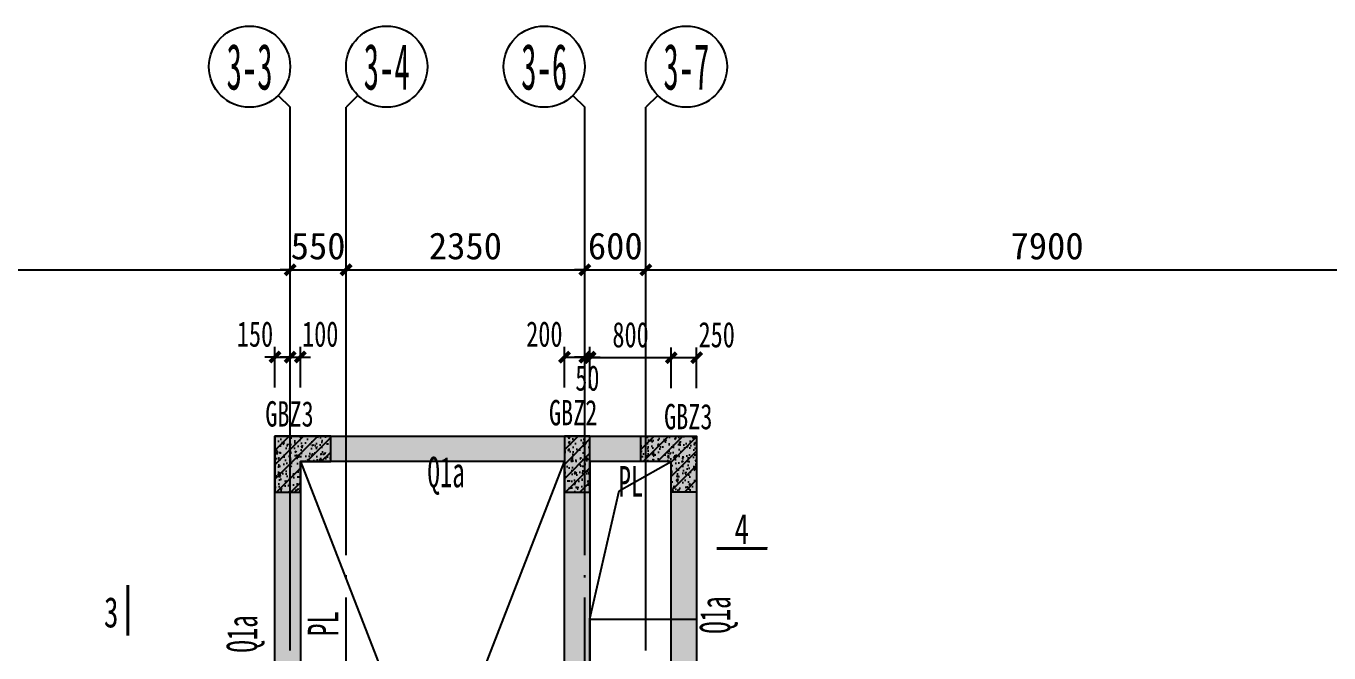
# Model space of a CAD drawing. Extents: x -3200781797 to -8106663, y 494714 to 1244925.
# Drawn here: x -8166032 to -8153208, y 620208 to 626382 of the extents above; entities that cross this region are included whole.
import ezdxf
from ezdxf.enums import TextEntityAlignment as Align

# ---------------------------------------------------------------- set-up
doc = ezdxf.new("R2010")
doc.units = 0
doc.header["$LTSCALE"] = 1000
doc.header["$MEASUREMENT"] = 0
for name, pattern in [('3#-轴线$0$DOTE', [2.42, 2, -0.2, 0.02, -0.2]), ('3#4#5#模板$0$CONTINOUS', [0]), ('DASH', [0.35, 0.25, -0.1])]:
    doc.linetypes.add(name, pattern=pattern)
doc.layers.get('Defpoints').update_dxf_attribs({"color": 30, "linetype": 'DASH'})
for name, color, linetype in [('3#-夹层$0$S-SLAB-HOLE', 5, 'Continuous'), ('3#-夹层$0$S-WALL', 40, 'Continuous'), ('3#-夹层$0$S-WALL-HATC', 253, 'Continuous'), ('3#-轴线$0$3#-轴号$0$A-ANNO-AXIS-CIRC', 3, 'Continuous'), ('3#-轴线$0$3#-轴号$0$A-ANNO-AXIS-TEXT', 7, 'Continuous'), ('3#-轴线$0$3#-轴号$0$A-ANNO-DIMS', 3, 'Continuous'), ('3#-轴线$0$A-ANNO-DOTE', 10, '3#-轴线$0$DOTE'), ('3#-轴线$0$AXIS_TEXT', 7, 'Continuous'), ('3#4#5#模板$0$S-ANNO-TEXT', 7, 'Continuous'), ('3#4#5#模板$0$S-SLAB-TEXT', 120, 'Continuous'), ('3#4#5#模板$0$S-WALL-COLU', 252, '3#4#5#模板$0$CONTINOUS'), ('3#4#5#模板$0$S-WALL-COLU-HATC', 16, 'Continuous'), ('DIM', 3, 'Continuous'), ('S-PC-FQ-WYQ', 4, 'Continuous'), ('S-WALL-BEAM-TEXT', 2, 'Continuous'), ('S-WALL-COLU-TEXT', 2, 'Continuous'), ('S-WALL-DIMS', 50, 'Continuous'), ('THICK', 6, 'Continuous')]:
    doc.layers.add(name, color=color, linetype=linetype)
doc.layers.add('WALL-TEXT', color=2, linetype='Continuous', lineweight=25)
doc.styles.add('3#-轴线$0$3#-轴号$0$_TCH_AXIS', font='')
doc.styles.add('3#-轴线$0$3#-轴号$0$_TCH_DIM_T3', font='')
doc.styles.add('3#-轴线$0$COMPLEX', font='COMPLEX')
doc.styles.add('TSSD_Dimension', font='', dxfattribs={"width": 0.7})
doc.styles.add('楷体', font='', dxfattribs={"width": 0.6})
doc.styles.add('楷体GB312', font='', dxfattribs={"width": 0.8})
doc.styles.get('3#-轴线$0$3#-轴号$0$_TCH_AXIS').set_extended_font_data('SimSun')
doc.styles.get('3#-轴线$0$3#-轴号$0$_TCH_DIM_T3').set_extended_font_data('SimSun')
doc.styles.get('TSSD_Dimension').set_extended_font_data('KaiTi_GB2312')
doc.styles.get('楷体').set_extended_font_data('KaiTi_GB2312')
doc.styles.get('楷体GB312').set_extended_font_data('楷体_GB2312')
doc.dimstyles.new('3#-轴线$0$3#-轴号$0$_TCH_ARCH&&100', dxfattribs={"dimtxt": 264.345992, "dimasz": 100, "dimexe": 250, "dimexo": 300, "dimgap": 100, "dimtad": 1, "dimdec": 0, "dimzin": 0, "dimdsep": 46, "dimtxsty": '3#-轴线$0$3#-轴号$0$_TCH_DIM_T3', "dimblk": '3#-轴线$0$3#-轴号$0$_ArchTick', "dimcen": 0.09, "dimclrt": 7, "dimazin": 2, "dimtfac": 1, "dimtdec": 0, "dimtix": 1, "dimtmove": 2, "dimatfit": 3, "dimfxl": 100, "dimtolj": 1, "dimtzin": 0, "dimarcsym": 0})
doc.dimstyles.new('TSSD_100_100$0', dxfattribs={"dimtxt": 250, "dimasz": 100, "dimexe": 100, "dimexo": 0, "dimgap": 100, "dimtad": 1, "dimdec": 0, "dimzin": 0, "dimdsep": 46, "dimtxsty": 'TSSD_Dimension', "dimblk1": 'ARCHTICK', "dimblk2": 'ARCHTICK', "dimsah": 1, "dimcen": 0, "dimclrt": 7, "dimadec": 0, "dimazin": 0, "dimtfac": 1, "dimtdec": 0, "dimtix": 1, "dimtmove": 2, "dimatfit": 3, "dimldrblk": 'ARCHTICK', "dimfxl": 300, "dimfxlon": 1, "dimtvp": 0.7, "dimtolj": 1, "dimtzin": 0, "dimarcsym": 0})

# ---------------------------------------------------------------- blocks, each defined once
blk = doc.blocks.new('xpl-jia-3')
at = {"layer": 'S-WALL-BEAM-TEXT', "style": '楷体', "width": 0.6}
blk.add_text('PL', height=300, dxfattribs=at).set_placement((-8210201, 621749))
blk.add_text('PL', height=300, rotation=90, dxfattribs=at).set_placement((-8212959, 620375))
blk = doc.blocks.new('3-an-jia')
at = {"layer": 'S-WALL-COLU-TEXT', "style": '楷体GB312', "width": 0.7}
for s, p in [('GBZ3', (-7963619, 622433)), ('GBZ2', (-7960827, 622445)), ('GBZ3', (-7959694, 622406))]:
    blk.add_text(s, height=250, dxfattribs=at).set_placement(p)
blk = doc.blocks.new('q1')
at = {"layer": 'WALL-TEXT', "style": '楷体', "width": 0.6}
blk.add_text('Q1a', height=300, dxfattribs=at).set_placement((-8157882, 473137))
for p in [(-8154901, 471695), (-8159558, 471509)]:
    blk.add_text('Q1a', height=300, rotation=90, dxfattribs=at).set_placement(p)
blk = doc.blocks.new('_ArchTick')
at = {"color": 0, "linetype": 'ByBlock', "const_width": 0.4}
blk.add_lwpolyline([(-0.5, -0.5), (0.5, 0.5)], dxfattribs=at)
blk = doc.blocks.new('*D891')
at = {"layer": 'Defpoints', "color": 0, "transparency": 16777216}
for p in [(49500, -96059), (49450, -97525), (49500, -97525)]:
    blk.add_point(p, dxfattribs=at)
at = {"layer": 'DIM', "color": 0, "lineweight": -2, "transparency": 16777216}
for p, q in [((49450, -96359), (49450, -95959)), ((49500, -96359), (49500, -95959)), ((49450, -96059), (49350, -96059)), ((49450, -96059), (49500, -96059)), ((49500, -96059), (49600, -96059))]:
    blk.add_line(p, q, dxfattribs=at)
at = {"layer": 'DIM', "color": 0, "lineweight": -2, "transparency": 16777216, "xscale": 100, "yscale": 100, "zscale": 100}
blk.add_blockref('_ArchTick', (49450, -96059), dxfattribs=at)
at = {"layer": 'DIM', "color": 0, "lineweight": -2, "transparency": 16777216, "xscale": 100, "yscale": 100, "zscale": 100, "rotation": 180}
blk.add_blockref('_ArchTick', (49500, -96059), dxfattribs=at)
at = {"layer": 'DIM', "color": 7, "transparency": 16777216, "insert": (49475, -96267), "char_height": 250, "attachment_point": 5, "style": 'TSSD_Dimension'}
blk.add_mtext('\\A1;50', dxfattribs=at)
blk = doc.blocks.new('*D905')
at = {"layer": 'Defpoints', "color": 0, "transparency": 16777216}
for p in [(46550, -96059), (46400, -97545), (46550, -97545)]:
    blk.add_point(p, dxfattribs=at)
at = {"layer": 'DIM', "color": 0, "lineweight": -2, "transparency": 16777216}
for p, q in [((46400, -96359), (46400, -95959)), ((46550, -96359), (46550, -95959)), ((46400, -96059), (46300, -96059)), ((46400, -96059), (46550, -96059)), ((46550, -96059), (46650, -96059))]:
    blk.add_line(p, q, dxfattribs=at)
at = {"layer": 'DIM', "color": 0, "lineweight": -2, "transparency": 16777216, "xscale": 100, "yscale": 100, "zscale": 100}
blk.add_blockref('_ArchTick', (46400, -96059), dxfattribs=at)
at = {"layer": 'DIM', "color": 0, "lineweight": -2, "transparency": 16777216, "xscale": 100, "yscale": 100, "zscale": 100, "rotation": 180}
blk.add_blockref('_ArchTick', (46550, -96059), dxfattribs=at)
at = {"layer": 'DIM', "color": 7, "transparency": 16777216, "insert": (46204, -95834), "char_height": 250, "attachment_point": 5, "style": 'TSSD_Dimension'}
blk.add_mtext('\\A1;150', dxfattribs=at)
blk = doc.blocks.new('*D906')
at = {"layer": 'Defpoints', "color": 0, "transparency": 16777216}
for p in [(49450, -96059), (49250, -97525), (49450, -97525)]:
    blk.add_point(p, dxfattribs=at)
at = {"layer": 'DIM', "color": 0, "lineweight": -2, "transparency": 16777216}
for p, q in [((49250, -96359), (49250, -95959)), ((49450, -96359), (49450, -95959)), ((49250, -96059), (49450, -96059))]:
    blk.add_line(p, q, dxfattribs=at)
at = {"layer": 'DIM', "color": 0, "lineweight": -2, "transparency": 16777216, "xscale": 100, "yscale": 100, "zscale": 100, "rotation": 180}
blk.add_blockref('_ArchTick', (49250, -96059), dxfattribs=at)
at = {"layer": 'DIM', "color": 0, "lineweight": -2, "transparency": 16777216, "xscale": 100, "yscale": 100, "zscale": 100}
blk.add_blockref('_ArchTick', (49450, -96059), dxfattribs=at)
at = {"layer": 'DIM', "color": 7, "transparency": 16777216, "insert": (49052, -95834), "char_height": 250, "attachment_point": 5, "style": 'TSSD_Dimension'}
blk.add_mtext('\\A1;200', dxfattribs=at)
blk = doc.blocks.new('*D907')
at = {"layer": 'Defpoints', "color": 0, "transparency": 16777216}
for p in [(46650, -96059), (46550, -97545), (46650, -97545)]:
    blk.add_point(p, dxfattribs=at)
at = {"layer": 'DIM', "color": 0, "lineweight": -2, "transparency": 16777216}
for p, q in [((46550, -96359), (46550, -95959)), ((46650, -96359), (46650, -95959)), ((46550, -96059), (46450, -96059)), ((46550, -96059), (46650, -96059)), ((46650, -96059), (46750, -96059))]:
    blk.add_line(p, q, dxfattribs=at)
at = {"layer": 'DIM', "color": 0, "lineweight": -2, "transparency": 16777216, "xscale": 100, "yscale": 100, "zscale": 100}
blk.add_blockref('_ArchTick', (46550, -96059), dxfattribs=at)
at = {"layer": 'DIM', "color": 0, "lineweight": -2, "transparency": 16777216, "xscale": 100, "yscale": 100, "zscale": 100, "rotation": 180}
blk.add_blockref('_ArchTick', (46650, -96059), dxfattribs=at)
at = {"layer": 'DIM', "color": 7, "transparency": 16777216, "insert": (46846, -95834), "char_height": 250, "attachment_point": 5, "style": 'TSSD_Dimension'}
blk.add_mtext('\\A1;100', dxfattribs=at)
blk = doc.blocks.new('*D939')
at = {"layer": 'Defpoints', "color": 0, "transparency": 16777216}
for p in [(-8159682, 623116), (-8159682, 622437), (-8159432, 622437)]:
    blk.add_point(p, dxfattribs=at)
at = {"layer": 'DIM', "color": 0, "lineweight": -2, "transparency": 16777216}
for p, q in [((-8159682, 622816), (-8159682, 623216)), ((-8159432, 623116), (-8159682, 623116)), ((-8159432, 622816), (-8159432, 623216))]:
    blk.add_line(p, q, dxfattribs=at)
at = {"layer": 'DIM', "color": 0, "lineweight": -2, "transparency": 16777216, "xscale": 100, "yscale": 100, "zscale": 100, "rotation": 180}
blk.add_blockref('_ArchTick', (-8159682, 623116), dxfattribs=at)
at = {"layer": 'DIM', "color": 0, "lineweight": -2, "transparency": 16777216, "xscale": 100, "yscale": 100, "zscale": 100}
blk.add_blockref('_ArchTick', (-8159432, 623116), dxfattribs=at)
at = {"layer": 'DIM', "color": 7, "transparency": 16777216, "insert": (-8159234, 623341), "char_height": 250, "attachment_point": 5, "style": 'TSSD_Dimension'}
blk.add_mtext('\\A1;250', dxfattribs=at)
blk = doc.blocks.new('*D940')
at = {"layer": 'Defpoints', "color": 0, "transparency": 16777216}
for p in [(-8160482, 623116), (-8160482, 622437), (-8159682, 622437)]:
    blk.add_point(p, dxfattribs=at)
at = {"layer": 'DIM', "color": 0, "lineweight": -2, "transparency": 16777216}
for p, q in [((-8160482, 622816), (-8160482, 623216)), ((-8159682, 623116), (-8160482, 623116)), ((-8159682, 622816), (-8159682, 623216))]:
    blk.add_line(p, q, dxfattribs=at)
at = {"layer": 'DIM', "color": 0, "lineweight": -2, "transparency": 16777216, "xscale": 100, "yscale": 100, "zscale": 100, "rotation": 180}
blk.add_blockref('_ArchTick', (-8160482, 623116), dxfattribs=at)
at = {"layer": 'DIM', "color": 0, "lineweight": -2, "transparency": 16777216, "xscale": 100, "yscale": 100, "zscale": 100}
blk.add_blockref('_ArchTick', (-8159682, 623116), dxfattribs=at)
at = {"layer": 'DIM', "color": 7, "transparency": 16777216, "insert": (-8160082, 623341), "char_height": 250, "attachment_point": 5, "style": 'TSSD_Dimension'}
blk.add_mtext('\\A1;800', dxfattribs=at)
blk = doc.blocks.new('3#-轴线$0$_AXISO')
blk.add_circle((0, 0), 0.5)
at = {"layer": '3#-轴线$0$AXIS_TEXT', "style": '3#-轴线$0$COMPLEX', "width": 1.041667}
blk.add_attdef('A', text='', height=0.56, dxfattribs=at).set_placement((-0.25, -0.28), (0.25, -0.28), align=Align.FIT)
blk = doc.blocks.new('3#-轴线$0$3#-轴号$0$_ArchTick')
at = {"color": 0, "linetype": 'ByBlock', "const_width": 0.4}
blk.add_lwpolyline([(-0.5, -0.5), (0.5, 0.5)], dxfattribs=at)
blk = doc.blocks.new('*D2046')
at = {"layer": '3#-轴线$0$3#-轴号$0$A-ANNO-DIMS', "color": 0, "lineweight": -2, "transparency": 16777216}
for p, q in [((0, 4889), (0, 5639)), ((8700, 4889), (8700, 5639)), ((0, 5389), (8700, 5389))]:
    blk.add_line(p, q, dxfattribs=at)
at = {"layer": 'Defpoints', "color": 0, "transparency": 16777216}
for p in [(8700, 5389), (0, 4589), (8700, 4589)]:
    blk.add_point(p, dxfattribs=at)
at = {"layer": '3#-轴线$0$3#-轴号$0$A-ANNO-DIMS', "color": 0, "lineweight": -2, "transparency": 16777216, "xscale": 100, "yscale": 100, "zscale": 100, "rotation": 180}
blk.add_blockref('3#-轴线$0$3#-轴号$0$_ArchTick', (0, 5389), dxfattribs=at)
at = {"layer": '3#-轴线$0$3#-轴号$0$A-ANNO-DIMS', "color": 0, "lineweight": -2, "transparency": 16777216, "xscale": 100, "yscale": 100, "zscale": 100}
blk.add_blockref('3#-轴线$0$3#-轴号$0$_ArchTick', (8700, 5389), dxfattribs=at)
at = {"layer": '3#-轴线$0$3#-轴号$0$A-ANNO-DIMS', "color": 7, "transparency": 16777216, "insert": (4350, 5622), "char_height": 264.3, "attachment_point": 5, "style": '3#-轴线$0$3#-轴号$0$_TCH_DIM_T3'}
blk.add_mtext('\\A1;8700', dxfattribs=at)
blk = doc.blocks.new('*D2047')
at = {"layer": '3#-轴线$0$3#-轴号$0$A-ANNO-DIMS', "color": 0, "lineweight": -2, "transparency": 16777216}
for p, q in [((8700, 4889), (8700, 5639)), ((9250, 4889), (9250, 5639)), ((8700, 5389), (8600, 5389)), ((8700, 5389), (9250, 5389)), ((9250, 5389), (9350, 5389))]:
    blk.add_line(p, q, dxfattribs=at)
at = {"layer": 'Defpoints', "color": 0, "transparency": 16777216}
for p in [(9250, 5389), (8700, 4589), (9250, 4589)]:
    blk.add_point(p, dxfattribs=at)
at = {"layer": '3#-轴线$0$3#-轴号$0$A-ANNO-DIMS', "color": 0, "lineweight": -2, "transparency": 16777216, "xscale": 100, "yscale": 100, "zscale": 100}
blk.add_blockref('3#-轴线$0$3#-轴号$0$_ArchTick', (8700, 5389), dxfattribs=at)
at = {"layer": '3#-轴线$0$3#-轴号$0$A-ANNO-DIMS', "color": 0, "lineweight": -2, "transparency": 16777216, "xscale": 100, "yscale": 100, "zscale": 100, "rotation": 180}
blk.add_blockref('3#-轴线$0$3#-轴号$0$_ArchTick', (9250, 5389), dxfattribs=at)
at = {"layer": '3#-轴线$0$3#-轴号$0$A-ANNO-DIMS', "color": 7, "transparency": 16777216, "insert": (8975, 5622), "char_height": 264.3, "attachment_point": 5, "style": '3#-轴线$0$3#-轴号$0$_TCH_DIM_T3'}
blk.add_mtext('\\A1;550', dxfattribs=at)
blk = doc.blocks.new('*D2048')
at = {"layer": '3#-轴线$0$3#-轴号$0$A-ANNO-DIMS', "color": 0, "lineweight": -2, "transparency": 16777216}
for p, q in [((9250, 4889), (9250, 5639)), ((11600, 4889), (11600, 5639)), ((9250, 5389), (11600, 5389))]:
    blk.add_line(p, q, dxfattribs=at)
at = {"layer": 'Defpoints', "color": 0, "transparency": 16777216}
for p in [(11600, 5389), (9250, 4589), (11600, 4589)]:
    blk.add_point(p, dxfattribs=at)
at = {"layer": '3#-轴线$0$3#-轴号$0$A-ANNO-DIMS', "color": 0, "lineweight": -2, "transparency": 16777216, "xscale": 100, "yscale": 100, "zscale": 100, "rotation": 180}
blk.add_blockref('3#-轴线$0$3#-轴号$0$_ArchTick', (9250, 5389), dxfattribs=at)
at = {"layer": '3#-轴线$0$3#-轴号$0$A-ANNO-DIMS', "color": 0, "lineweight": -2, "transparency": 16777216, "xscale": 100, "yscale": 100, "zscale": 100}
blk.add_blockref('3#-轴线$0$3#-轴号$0$_ArchTick', (11600, 5389), dxfattribs=at)
at = {"layer": '3#-轴线$0$3#-轴号$0$A-ANNO-DIMS', "color": 7, "transparency": 16777216, "insert": (10425, 5622), "char_height": 264.3, "attachment_point": 5, "style": '3#-轴线$0$3#-轴号$0$_TCH_DIM_T3'}
blk.add_mtext('\\A1;2350', dxfattribs=at)
blk = doc.blocks.new('*D2049')
at = {"layer": '3#-轴线$0$3#-轴号$0$A-ANNO-DIMS', "color": 0, "lineweight": -2, "transparency": 16777216}
for p, q in [((11600, 4889), (11600, 5639)), ((12200, 4889), (12200, 5639)), ((11600, 5389), (11500, 5389)), ((11600, 5389), (12200, 5389)), ((12200, 5389), (12300, 5389))]:
    blk.add_line(p, q, dxfattribs=at)
at = {"layer": 'Defpoints', "color": 0, "transparency": 16777216}
for p in [(12200, 5389), (11600, 4589), (12200, 4589)]:
    blk.add_point(p, dxfattribs=at)
at = {"layer": '3#-轴线$0$3#-轴号$0$A-ANNO-DIMS', "color": 0, "lineweight": -2, "transparency": 16777216, "xscale": 100, "yscale": 100, "zscale": 100}
blk.add_blockref('3#-轴线$0$3#-轴号$0$_ArchTick', (11600, 5389), dxfattribs=at)
at = {"layer": '3#-轴线$0$3#-轴号$0$A-ANNO-DIMS', "color": 0, "lineweight": -2, "transparency": 16777216, "xscale": 100, "yscale": 100, "zscale": 100, "rotation": 180}
blk.add_blockref('3#-轴线$0$3#-轴号$0$_ArchTick', (12200, 5389), dxfattribs=at)
at = {"layer": '3#-轴线$0$3#-轴号$0$A-ANNO-DIMS', "color": 7, "transparency": 16777216, "insert": (11900, 5622), "char_height": 264.3, "attachment_point": 5, "style": '3#-轴线$0$3#-轴号$0$_TCH_DIM_T3'}
blk.add_mtext('\\A1;600', dxfattribs=at)
blk = doc.blocks.new('*D2050')
at = {"layer": '3#-轴线$0$3#-轴号$0$A-ANNO-DIMS', "color": 0, "lineweight": -2, "transparency": 16777216}
for p, q in [((12200, 4889), (12200, 5639)), ((20100, 4889), (20100, 5639)), ((12200, 5389), (20100, 5389))]:
    blk.add_line(p, q, dxfattribs=at)
at = {"layer": 'Defpoints', "color": 0, "transparency": 16777216}
for p in [(20100, 5389), (12200, 4589), (20100, 4589)]:
    blk.add_point(p, dxfattribs=at)
at = {"layer": '3#-轴线$0$3#-轴号$0$A-ANNO-DIMS', "color": 0, "lineweight": -2, "transparency": 16777216, "xscale": 100, "yscale": 100, "zscale": 100, "rotation": 180}
blk.add_blockref('3#-轴线$0$3#-轴号$0$_ArchTick', (12200, 5389), dxfattribs=at)
at = {"layer": '3#-轴线$0$3#-轴号$0$A-ANNO-DIMS', "color": 0, "lineweight": -2, "transparency": 16777216, "xscale": 100, "yscale": 100, "zscale": 100}
blk.add_blockref('3#-轴线$0$3#-轴号$0$_ArchTick', (20100, 5389), dxfattribs=at)
at = {"layer": '3#-轴线$0$3#-轴号$0$A-ANNO-DIMS', "color": 7, "transparency": 16777216, "insert": (16150, 5622), "char_height": 264.3, "attachment_point": 5, "style": '3#-轴线$0$3#-轴号$0$_TCH_DIM_T3'}
blk.add_mtext('\\A1;7900', dxfattribs=at)
blk = doc.blocks.new('3#4#5#模板$0$A$C3a591143')
blk.add_lwpolyline([(15180, 16165), (16230, 16165), (16230, 14315), (15330, 14315), (15330, 14915), (15180, 14915)], close=True)
blk = doc.blocks.new('Q-BIM')
at = {"layer": 'DIM'}
for base, p1, p2, picture, middle in [((46550, -96059.1), (46400, -97544.7), (46550, -97544.7), '*D905', (46204.4, -95834.1)), ((46650, -96059.1), (46550, -97544.7), (46650, -97544.7), '*D907', (46845.6, -95834.1)), ((49450, -96059.1), (49250, -97524.5), (49450, -97524.5), '*D906', (49051.6, -95834.1)), ((49500, -96059.1), (49450, -97524.5), (49500, -97524.5), '*D891', (49475, -96267.5))]:
    dim = blk.add_linear_dim(base=base, p1=p1, p2=p2, dimstyle='TSSD_100_100$0', dxfattribs=at)
    dim.commit()
    dim.dimension.update_dxf_attribs({"geometry": picture, "text_midpoint": middle, "dimtype": 128})
blk = doc.blocks.new('3#-轴线$0$3#-轴号')
at = {"layer": '3#-轴线$0$3#-轴号$0$A-ANNO-AXIS-CIRC'}
for p, q in [((8582.8, 7106.5), (8700, 6989.4)), ((9367.2, 7106.5), (9250, 6989.4)), ((11482.8, 7106.5), (11600, 6989.4)), ((12317.2, 7106.5), (12200, 6989.4)), ((8700, 2989.4), (8700, 6989.4)), ((9250, 2989.4), (9250, 6989.4)), ((11600, 2989.4), (11600, 6989.4)), ((12200, 2989.4), (12200, 6989.4))]:
    blk.add_line(p, q, dxfattribs=at)
ref = blk.add_blockref('3#-轴线$0$_AXISO', (8300, 7389.4), dxfattribs=dict(at, xscale=800, yscale=800, zscale=800))
ref.add_attrib('A', '3-3', dxfattribs={"layer": '3#-轴线$0$3#-轴号$0$A-ANNO-AXIS-TEXT', "height": 452.55, "style": '3#-轴线$0$3#-轴号$0$_TCH_AXIS', "width": 0.466146}).set_placement((8073.7, 7163.1), (8526.3, 7163.1), align=Align.FIT)
ref = blk.add_blockref('3#-轴线$0$_AXISO', (9650, 7389.4), dxfattribs=dict(at, xscale=800, yscale=800, zscale=800))
ref.add_attrib('A', '3-4', dxfattribs={"layer": '3#-轴线$0$3#-轴号$0$A-ANNO-AXIS-TEXT', "height": 452.55, "style": '3#-轴线$0$3#-轴号$0$_TCH_AXIS', "width": 0.466146}).set_placement((9423.7, 7163.1), (9876.3, 7163.1), align=Align.FIT)
ref = blk.add_blockref('3#-轴线$0$_AXISO', (11200, 7389.4), dxfattribs=dict(at, xscale=800, yscale=800, zscale=800))
ref.add_attrib('A', '3-6', dxfattribs={"layer": '3#-轴线$0$3#-轴号$0$A-ANNO-AXIS-TEXT', "height": 452.55, "style": '3#-轴线$0$3#-轴号$0$_TCH_AXIS', "width": 0.466146}).set_placement((10973.7, 7163.1), (11426.3, 7163.1), align=Align.FIT)
ref = blk.add_blockref('3#-轴线$0$_AXISO', (12600, 7389.4), dxfattribs=dict(at, xscale=800, yscale=800, zscale=800))
ref.add_attrib('A', '3-7', dxfattribs={"layer": '3#-轴线$0$3#-轴号$0$A-ANNO-AXIS-TEXT', "height": 452.55, "style": '3#-轴线$0$3#-轴号$0$_TCH_AXIS', "width": 0.466146}).set_placement((12373.7, 7163.1), (12826.3, 7163.1), align=Align.FIT)
at = {"layer": '3#-轴线$0$3#-轴号$0$A-ANNO-DIMS'}
for p1, p2, picture, middle in [((0, 4589.4), (8700, 4589.4), '*D2046', (4350, 5621.6)), ((8700, 4589.4), (9250, 4589.4), '*D2047', (8975, 5621.6)), ((9250, 4589.4), (11600, 4589.4), '*D2048', (10425, 5621.6)), ((11600, 4589.4), (12200, 4589.4), '*D2049', (11900, 5621.6)), ((12200, 4589.4), (20100, 4589.4), '*D2050', (16150, 5621.6))]:
    dim = blk.add_aligned_dim(p1=p1, p2=p2, distance=800, dimstyle='3#-轴线$0$3#-轴号$0$_TCH_ARCH&&100', dxfattribs=at)
    dim.commit()
    dim.dimension.update_dxf_attribs({"geometry": picture, "text_midpoint": middle})
blk = doc.blocks.new('3#-轴线')
at = {"layer": '3#-轴线$0$A-ANNO-DOTE'}
for points in [[(8700, -3200), (8700, 5500)], [(9250, -7100), (9250, 5500)], [(11600, -7100), (11600, 5500)], [(12200, -3200), (12200, 5500)]]:
    blk.add_lwpolyline(points, dxfattribs=at)
blk.add_blockref('3#-轴线$0$3#-轴号', (0, 0))
blk = doc.blocks.new('3#-夹层')
at = {"layer": '3#-夹层$0$S-WALL-HATC'}
blk.add_hatch(color=256, dxfattribs=at).paths.add_polyline_path([(8550, 1300), (8550, 3750), (11500, 3750), (12700, 3750), (12700, 100), (20100, 100), (21700, 100), (29100, 100), (29100, 3750), (30300, 3750), (33250, 3750), (33250, 700), (33000, 700), (33000, 1450), (33000, 3500), (30400, 3500), (30400, 700), (30150, 700), (30150, 3500), (29350, 3500), (29350, 100), (29450, 100), (30400, 100), (30400, -200), (30200, -200), (30200, -100), (29700, -100), (29700, -300), (29500, -300), (29500, -200), (29200, -200), (26950, -200), (26950, -100), (26670, -100), (26670, -200), (21800, -200), (21800, -1800), (21500, -1800), (21500, -200), (20300, -200), (20300, -1800), (20000, -1800), (20000, -200), (15130, -200), (15130, -100), (14850, -100), (14850, -200), (12300, -200), (12300, -300), (12100, -300), (12100, -100), (11600, -100), (11600, -200), (11400, -200), (11400, 100), (12200, 100), (12450, 100), (12450, 3500), (11650, 3500), (11650, 700), (11400, 700), (11400, 3500), (8800, 3500), (8800, 1450), (8800, 700), (8550, 700)])
at = {"layer": '3#-夹层$0$S-SLAB-HOLE'}
for points in [[(8800, -3200), (11400, 3500)], [(8800, 3500), (11400, -3200)], [(11650, 1950), (11938, 3213), (12450, 3500)]]:
    blk.add_lwpolyline(points, dxfattribs=at)
at = {"layer": '3#-夹层$0$S-WALL'}
for points in [[(8550, 1300), (8550, 3750), (11500, 3750), (12700, 3750), (12700, 100), (20100, 100)], [(12450, 100), (12450, 3500), (11650, 3500), (11650, 700)], [(11400, 700), (11400, 3500), (8800, 3500), (8800, 1450)]]:
    blk.add_lwpolyline(points, dxfattribs=at)
at = {"layer": '3#-夹层$0$S-SLAB-HOLE'}
blk.add_blockref('3#-轴线', (0, 0), dxfattribs=at)

msp = doc.modelspace()

# ---------------------------------------------------------------- hatches: boundary and pattern name
at = {"layer": '3#4#5#模板$0$S-WALL-COLU-HATC'}
h = msp.add_hatch(dxfattribs=at)
h.set_pattern_fill('ARMORED', color=256, scale=10, style=0)
h.set_pattern_definition([(50, (-4223.64, 148777.74), (143.4520365, -12.550427), [15, -165]), (355, (-4223.64, 148777.74), (-27.7502667, 150.4384267), [12, -132]), (100.4514, (-4211.68, 148776.7), (115.7018763, 137.8879084), [12.748038, -140.2284224]), (46.1842, (-4223.64, 148817.74), (213.4482097, -33.103803), [22.5, -247.5]), (96.6356, (-4205.85, 148814.98), (186.932541, 194.823574), [19.1220576, -210.3426]), (351.1842, (-4223.64, 148817.74), (186.932389, 194.82372), [18, -198]), (21, (-4203.64, 148807.74), (119.3814104, -80.5237781), [15, -165]), (326, (-4203.64, 148807.74), (48.6630664, 145.030009), [12, -132]), (71.4514, (-4193.69, 148801.03), (168.0445257, 64.5060993), [12.748038, -140.2284224]), (37.5, (-4223.637, 148777.74), (2.43197106, 66.57877077), [0, -130.4, 0, -134, 0, -132.5]), (7.5, (-4223.64, 148777.74), (52.6139075, 78.8823424), [0, -76.4, 0, -127.4, 0, -50.5]), (327.5, (-4268.237, 148777.74), (106.76448723, -4.51097435), [0, -50, 0, -156, 0, -207]), (317.5, (-4288.24, 148777.74), (116.6372339, 20.0209965), [0, -65, 0, -103.6, 0, -147]), (45, (-4223.64, 148777.74), (-70.7106781, 70.7106781), [])])
h.paths.add_polyline_path([(-8163332.3, 622092.8), (-8163032.3, 622092.8), (-8163032.3, 622342.8), (-8163582.3, 622342.8), (-8163582.3, 621792.8), (-8163332.3, 621792.8)])
h = msp.add_hatch(dxfattribs=at)
h.set_pattern_fill('ARMORED', color=256, scale=10, style=0)
h.set_pattern_definition([(50, (-10098.59, 152077.73), (143.4520365, -12.550427), [15, -165]), (355, (-10098.59, 152077.73), (-27.7502667, 150.4384267), [12, -132]), (100.4514, (-10086.64, 152076.68), (115.7018763, 137.8879084), [12.748038, -140.2284224]), (46.1842, (-10098.59, 152117.73), (213.4482097, -33.103803), [22.5, -247.5]), (96.6356, (-10080.8, 152114.97), (186.932541, 194.823574), [19.1220576, -210.3426]), (351.1842, (-10098.6, 152117.73), (186.932389, 194.82372), [18, -198]), (21, (-10078.59, 152107.73), (119.3814104, -80.5237781), [15, -165]), (326, (-10078.59, 152107.73), (48.6630664, 145.030009), [12, -132]), (71.4514, (-10068.64, 152101.02), (168.0445257, 64.5060993), [12.748038, -140.2284224]), (37.5, (-10098.59, 152077.73), (2.43197106, 66.57877077), [0, -130.4, 0, -134, 0, -132.5]), (7.5, (-10098.59, 152077.73), (52.6139075, 78.8823424), [0, -76.4, 0, -127.4, 0, -50.5]), (327.5, (-10143.19, 152077.73), (106.76448723, -4.51097435), [0, -50, 0, -156, 0, -207]), (317.5, (-10163.19, 152077.73), (116.6372339, 20.0209965), [0, -65, 0, -103.6, 0, -147]), (45, (-10098.59, 152077.73), (-70.7106781, 70.7106781), [])])
h.paths.add_polyline_path([(-8160482.3, 621792.8), (-8160482.3, 622342.8), (-8160732.3, 622342.8), (-8160732.3, 621792.8), (-8160532.3, 621792.8)])
h = msp.add_hatch(dxfattribs=at)
h.set_pattern_fill('ARMORED', color=256, scale=10, style=0)
h.set_pattern_definition([(50, (-3459.7, 148777.74), (143.4520365, -12.550427), [15, -165]), (355, (-3459.7, 148777.74), (-27.7502667, 150.4384267), [12, -132]), (100.4514, (-3447.74, 148776.7), (115.7018763, 137.8879084), [12.748038, -140.2284224]), (46.1842, (-3459.7, 148817.74), (213.4482097, -33.103803), [22.5, -247.5]), (96.6356, (-3441.91, 148814.98), (186.932541, 194.823574), [19.1220576, -210.3426]), (351.1842, (-3459.7, 148817.74), (186.932389, 194.82372), [18, -198]), (21, (-3439.7, 148807.74), (119.3814104, -80.5237781), [15, -165]), (326, (-3439.7, 148807.74), (48.6630664, 145.030009), [12, -132]), (71.4514, (-3429.75, 148801.03), (168.0445257, 64.5060993), [12.748038, -140.2284224]), (37.5, (-3459.7, 148777.743), (2.43197106, 66.57877077), [0, -130.4, 0, -134, 0, -132.5]), (7.5, (-3459.7, 148777.74), (52.6139075, 78.8823424), [0, -76.4, 0, -127.4, 0, -50.5]), (327.5, (-3504.3, 148777.743), (106.76448723, -4.51097435), [0, -50, 0, -156, 0, -207]), (317.5, (-3524.3, 148777.74), (116.6372339, 20.0209965), [0, -65, 0, -103.6, 0, -147]), (45, (-3459.7, 148777.74), (-70.7106781, 70.7106781), [])])
h.paths.add_polyline_path([(-8159682.3, 622092.8), (-8159982.3, 622092.8), (-8159982.3, 622342.8), (-8159432.3, 622342.8), (-8159432.3, 621792.8), (-8159682.3, 621792.8)])

# ---------------------------------------------------------------- linework, layer by layer
at = {"layer": '3#4#5#模板$0$S-WALL-COLU', "linetype": 'ByBlock'}
for points in [[(-8163332.3, 622092.8), (-8163032.3, 622092.8), (-8163032.3, 622342.8), (-8163582.3, 622342.8), (-8163582.3, 621792.8), (-8163332.3, 621792.8), (-8163332.3, 622092.8), (-8163332.3, 622092.8)], [(-8160482.3, 621792.8), (-8160482.3, 622342.8), (-8160732.3, 622342.8), (-8160732.3, 621792.8), (-8160532.3, 621792.8), (-8160532.3, 621792.8), (-8160532.3, 621792.8)], [(-8159682.3, 622092.8), (-8159982.3, 622092.8), (-8159982.3, 622342.8), (-8159432.3, 622342.8), (-8159432.3, 621792.8), (-8159682.3, 621792.8), (-8159682.3, 622092.8), (-8159682.3, 622092.8)]]:
    msp.add_lwpolyline(points, close=True, dxfattribs=at)
at = {"layer": 'THICK', "const_width": 30}
for points in [[(-8159233.2, 621237.3), (-8158734.2, 621235.7)], [(-8165030.8, 620378), (-8165029.2, 620876.9)]]:
    msp.add_lwpolyline(points, dxfattribs=at)

# ---------------------------------------------------------------- block references
at = {"layer": '3#4#5#模板$0$S-ANNO-TEXT'}
msp.add_blockref('3#-夹层', (-8172132.3, 618592.8), dxfattribs=at)
at = {"layer": '3#4#5#模板$0$S-SLAB-TEXT'}
msp.add_blockref('3#4#5#模板$0$A$C3a591143', (-8175662.4, 604377.6), dxfattribs=at)
at = {"layer": 'S-PC-FQ-WYQ'}
for name, p in [('xpl-jia-3', (50000, 0)), ('3-an-jia', (-200058.1, 4.9))]:
    msp.add_blockref(name, p, dxfattribs=at)
at = {"layer": 'S-WALL-DIMS'}
msp.add_blockref('Q-BIM', (-8209982.3, 719181.1), dxfattribs=at)
at = {"layer": 'WALL-TEXT'}
msp.add_blockref('q1', (-4199.2, 148702.7), dxfattribs=at)

# ---------------------------------------------------------------- texts
at = {"layer": 'THICK', "style": '楷体', "width": 0.7}
for s, p in [('4', (-8159058.8, 621280.6)), ('3', (-8165265.7, 620459.3))]:
    msp.add_text(s, height=300, rotation=359.70595, dxfattribs=at).set_placement(p)

# ---------------------------------------------------------------- dimensions: what is measured, and where the dimension line sits
at = {"layer": 'DIM'}
dim = msp.add_linear_dim(base=(-8160482.3, 623116.4), p1=(-8159682.3, 622437.3), p2=(-8160482.3, 622437.3), dimstyle='TSSD_100_100$0', dxfattribs=at)
dim.commit()
dim.dimension.update_dxf_attribs({"geometry": '*D940', "text_midpoint": (-8160082.3, 623341.4)})
dim = msp.add_linear_dim(base=(-8159682.3, 623116.4), p1=(-8159432.3, 622437.3), p2=(-8159682.3, 622437.3), dimstyle='TSSD_100_100$0', dxfattribs=at)
dim.commit()
dim.dimension.update_dxf_attribs({"geometry": '*D939', "text_midpoint": (-8159233.9, 623341.4), "dimtype": 160})

doc.saveas('drawing.dxf')
